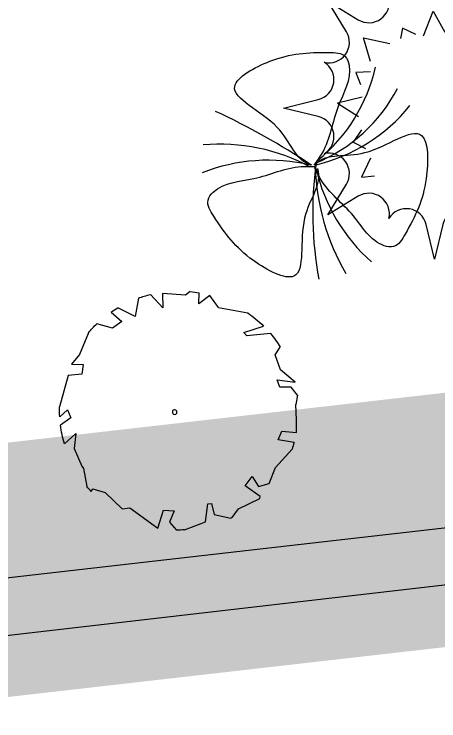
# Model space of a CAD drawing. Extents: x -809667 to 586099, y 3084146 to 3634412.
# Drawn here: x 381236.813 to 381239.336, y 3087129.755 to 3087133.949 of the extents above; entities that cross this region are included whole.
import ezdxf

# ---------------------------------------------------------------- set-up
doc = ezdxf.new("R2010")
doc.units = 0
doc.header["$LTSCALE"] = 0.5
doc.linetypes.add('CONTINOUS', pattern=[0])
doc.layers.get('0').update_dxf_attribs({"linetype": 'CONTINUOUS'})
doc.layers.add('TREE', color=3, linetype='CONTINUOUS')
doc.layers.add('文字', color=7, linetype='CONTINUOUS')

# ---------------------------------------------------------------- blocks, each defined once
blk = doc.blocks.new('红枫')
at = {"color": 0}
blk.add_lwpolyline([(1297.3, -1370.6), (924.1, -1143, 0.665495), (551.9, -1412.2, 0.665495), (98.4, -1485), (-4.3, -1909.9), (-107.2, -1485, 0.665495), (-560.7, -1412.2, 0.665495), (-932.9, -1143), (-1306, -1370.8), (-1078.3, -997.6, 0.665495), (-1347.5, -625.5, 0.665495), (-1420.3, -172), (-1845.2, -69.3), (-1420.3, 33.6, 0.665495), (-1347.6, 487.2, 0.665495), (-1078.4, 859.3), (-1306.1, 1232.5), (-933, 1004.7, 0.665495), (-560.8, 1274, 0.665495), (-107.3, 1346.8), (-4.4, 1771.7), (98.3, 1346.8, 0.665495), (551.8, 1274, 0.665495), (924, 1004.8), (1297.2, 1232.5), (1069.4, 859.4, 0.665495), (1338.6, 487.3, 0.665495), (1411.4, 33.8), (1836.3, -69.1), (1411.5, -171.9, 0.665495), (1338.7, -625.4, 0.665495), (1069.5, -997.6)], format="xyb", close=True, dxfattribs=at)
blk.add_lwpolyline([(1297.3, -1370.6), (924.1, -1143, 0.665495), (551.9, -1412.2, 0.665495), (98.4, -1485), (-4.3, -1909.9), (-107.2, -1485, 0.665495), (-560.7, -1412.2, 0.665495), (-932.9, -1143), (-1306, -1370.8), (-1078.3, -997.6, 0.665495), (-1347.5, -625.5, 0.665495), (-1420.3, -172), (-1845.2, -69.3), (-1420.3, 33.6, 0.665495), (-1347.6, 487.2, 0.665495), (-1078.4, 859.3), (-1306.1, 1232.5), (-933, 1004.7, 0.665495), (-560.8, 1274, 0.665495), (-107.3, 1346.8), (-4.4, 1771.7), (98.3, 1346.8, 0.665495), (551.8, 1274, 0.665495), (924, 1004.8), (1297.2, 1232.5), (1069.4, 859.4, 0.665495), (1338.6, 487.3, 0.665495), (1411.4, 33.8), (1836.3, -69.1), (1411.5, -171.9, 0.665495), (1338.7, -625.4, 0.665495), (1069.5, -997.6)], format="xyb", close=True, dxfattribs=at)
for points in [[(-137.2, 807.8), (-20.4, 1111.2), (119.8, 854.5)], [(-230.6, 823.4), (-394.1, 901.2), (-417.4, 776.7)], [(462.3, 675.6), (477.9, 885.6), (368.9, 807.8)], [(-783.4, 496.6), (-869, 784.5), (-549.8, 714.5)], [(618.1, 675.6), (836.1, 807.8), (797.1, 527.8)], [(-783.4, 372.2), (-962.4, 364.4), (-907.9, 216.6)], [(890.6, 411.1), (1085.2, 387.7), (1022.9, 271)], [(-884.6, 61), (-1188.2, -9), (-931.3, -172.4)], [(968.4, 68.8), (1217.6, -32.4), (1085.2, -141.3)], [(-892.4, -335.8), (-993.6, -483.6), (-845.7, -561.4)], [(-783.4, -678.1), (-892.4, -911.5), (-736.7, -895.9)]]:
    blk.add_lwpolyline(points, dxfattribs=at)
blk = doc.blocks.new('白玉兰')
at = {"color": 0}
for centre, radius, start, end in [((-1260.5, 1665), 2054.4, 309.39345, 347.16547), ((-713.2, 1844.3), 1941, 291.82137, 332.63459), ((-478.2, 2077.5), 2115.2, 283.29933, 320.85284), ((-4728.7, -6984.2), 8428.8, 56.1879, 65.279), ((-1147.9, -2037), 2310.3, 61.625, 95.14911), ((-559.1, -2135.4), 2213.8, 76.70325, 111.40179), ((4370.8, -555.9), 4391.8, 172.1708, 190.66767), ((2826.9, 106.7), 2820.8, 182.25436, 209.88683), ((2146.3, 475.3), 2185, 193.30629, 228.41072)]:
    blk.add_arc(centre, radius, start, end, dxfattribs=at)
for points in [[(-33.3, 16.4), (-232.9, 72.7), (-341.9, 562), (-1253.8, 922.5), (-424.6, 1375.2), (-32.9, 1391.9), (376.3, 1386), (477, 1090.9), (236.3, 716.3), (184.7, 276.9), (29.2, 67), (-7.3, 17.6)], [(8.3, 30.7), (154.9, 177.4), (635.1, 33.7), (1394.9, 653.5), (1385.2, -291.2), (1208.5, -641.2), (1003.6, -995.4), (696.9, -939.3), (487.4, -546.3), (129.3, -286.7), (21.9, -48.6), (-3.3, 7.4)], [(36.1, -22.3), (98.6, -219.9), (-250.5, -579.7), (-51.2, -1539.8), (-884.9, -1095.2), (-1113.8, -777), (-1333.5, -431.7), (-1142.2, -185.6), (-696.9, -181.1), (-301.3, 16.9), (-40.5, 2.3), (20.8, -1.2)]]:
    blk.add_open_spline(points, degree=3, knots=[0, 0, 0, 0, 621.989778, 1340.944545, 1869.007736, 2592.427455, 2798.699245, 2915.827596, 3435.261502, 4029.77129, 4212.300518, 4212.300518, 4212.300518, 4212.300518], dxfattribs=at)
blk = doc.blocks.new('*E54')
at = {"layer": 'TREE', "color": 0}
blk.add_ellipse((-2.37, 3.565), major_axis=(2.696, 1.394), ratio=1, start_param=0.518575, end_param=0.519414, dxfattribs=at)
blk = doc.blocks.new('A$C4C586FE1')
at = {"layer": 'TREE', "color": 0}
for p, q in [((1100.1, 2800.7), (873.4, 2660.3)), ((1294, 2743), (1192.9, 2818.9)), ((1417.9, 2836.2), (1388.9, 2616.6)), ((1786.8, 2659.7), (1417.9, 2836.2)), ((1261.1, 2599.4), (1294, 2743)), ((1875, 2685.7), (1786.8, 2659.7)), ((2107.7, 2532.3), (1875, 2685.7)), ((873.4, 2660.3), (885.1, 2448.8)), ((1388.9, 2616.6), (1261.1, 2599.4)), ((570, 2555.2), (514.1, 2441.5)), ((785.3, 2557.2), (585.3, 2566.4)), ((841.8, 2435.9), (785.3, 2557.2)), ((2260.8, 2515.8), (2107.7, 2532.3)), ((2272.6, 2551), (2260.8, 2515.8)), ((514.1, 2441.5), (288.4, 2275.8)), ((885.1, 2448.8), (841.8, 2435.9)), ((2410.9, 2296.6), (2336, 2500.2)), ((288.4, 2275.8), (287.5, 2250.5)), ((2434.2, 2275.2), (2410.9, 2296.6)), ((2564.8, 2085.9), (2434.2, 2275.2)), ((287.5, 2250.5), (483.5, 2157.2)), ((329.8, 2135.9), (208.1, 2079)), ((422.4, 2031.4), (329.8, 2135.9)), ((483.5, 2157.2), (422.4, 2031.4)), ((208.1, 2079), (170.6, 1878.4)), ((2577.2, 1905.4), (2564.8, 2085.9)), ((2688, 2051.3), (2577.2, 1905.4)), ((170.6, 1878.4), (15.6, 1628.2)), ((2666.2, 1735.2), (2771.9, 1843.1)), ((2724.5, 1645.7), (2666.2, 1735.2)), ((2799.1, 1743.9), (2724.5, 1645.7)), ((2787.7, 1243.8), (2821.3, 1628.8)), ((5.9, 1547.3), (197.8, 1550.3)), ((197.8, 1550.3), (173.3, 1443)), ((173.3, 1443), (0, 1424.7)), ((0, 1424.7), (27, 1278.9)), ((27, 1278.9), (66.8, 1102)), ((2631.6, 1201.9), (2787.7, 1243.8)), ((2635, 1085.7), (2631.6, 1201.9)), ((67, 987.7), (66.8, 1102)), ((2775.3, 1105.3), (2635, 1085.7)), ((2702, 977.7), (2775.3, 1105.3)), ((67, 987.7), (157.2, 906.4)), ((157.2, 906.4), (291.2, 931.2)), ((291.2, 931.2), (334.9, 852.4)), ((2642.7, 701.9), (2702, 977.7)), ((334.9, 852.4), (122.2, 842.3)), ((122.7, 841.2), (319.7, 727.5)), ((319.7, 727.5), (413.9, 564.3)), ((2274.5, 500.5), (2371.1, 598.9)), ((2371.1, 598.9), (2562.8, 580.2)), ((413.9, 564.3), (369.3, 463.8)), ((2418.9, 412.8), (2274.5, 500.5)), ((513.2, 326.3), (782.8, 401.8)), ((827.4, 368.4), (609.7, 253.1)), ((782.8, 401.8), (827.4, 368.4)), ((2129.9, 415.1), (2351.7, 350.2)), ((2132, 192.5), (2129.9, 415.1)), ((1825.7, 254.4), (1999.5, 124.4)), ((1858.7, 85.1), (1825.7, 254.4)), ((1175.5, 133.3), (821.4, 131.7)), ((1175.5, 133.3), (1301.7, 9.6)), ((1301.7, 9.6), (1413.5, 131.8)), ((1413.5, 131.8), (1432.3, 0)), ((1587.1, 58.5), (1858.7, 85.1)), ((1540.1, 5.2), (1587.1, 58.5))]:
    blk.add_line(p, q, dxfattribs=at)
at = {"layer": 'TREE', "color": 0, "extrusion": (0, 0, -1)}
for major_axis, start_param, end_param in [((1003, 1003), -1.011805, -0.945114), ((1003, 1003), -1.426629, -1.413216), ((1003, 1003), -0.139248, -0.081961), ((839.1, 1143.7), 0.475418, 0.633835), ((1003, 1003), 0.553886, 0.636541), ((1003, 1003), 4.017991, 4.075425), ((1003, 1003), 1.314933, 1.417635), ((839.5, 1143.4), 3.200433, 3.340883), ((1003, 1003), 1.573401, 1.638153), ((839.3, 1143.5), 2.942836, 3.115157), ((1003, 1003), 1.829101, 1.934165), ((1003, 1003), 2.270337, 2.346427)]:
    blk.add_ellipse((1418.5, 1418.4), major_axis=major_axis, ratio=1, start_param=start_param, end_param=end_param, dxfattribs=at)
at = {"layer": 'TREE', "color": 0, "linetype": 'Continuous'}
for start_param, end_param in [(0.01341, 3.155003), (3.155003, 6.296595)]:
    blk.add_ellipse((1466.4, 1447.2), major_axis=(19.2, 19.2), ratio=1, start_param=start_param, end_param=end_param, dxfattribs=at)
at = {"layer": 'TREE', "color": 8, "linetype": 'CONTINOUS', "extrusion": (0, 0, -1), "xscale": 467.4085850556439, "yscale": 467.4085850556439, "zscale": -467.4085850556439, "rotation": 278.9250190116231}
blk.add_blockref('*E54', (-2892.7, 65.8), dxfattribs=at)
blk = doc.blocks.new('123123')
at = {"layer": '文字', "color": 8}
blk.add_line((382074.455, 3087196.694, -859.056), (381949.7961, 3087182.436, -859.056), dxfattribs=at)
at = {"layer": '文字', "color": 8, "flags": 128}
for points, const_width in [([(381897.918, 3087296.9286), (381904.3775, 3087301.028), (382008.6413, 3087376.0387), (382070.9207, 3087247.8862), (382108.6494, 3087200.5913), (381980.3434, 3087185.9677), (381931.7915, 3087180.434), (381911.4414, 3087167.711), (381850.6252, 3087264.9851), (381870.9753, 3087277.7081), (381870.9753, 3087277.7081), (381870.9753, 3087277.7081), (381897.918, 3087296.9286)], 0.5), ([(381931.7915, 3087180.434), (381980.3434, 3087185.9677), (382108.6494, 3087200.5913), (382071.0268, 3087247.7532), (382065.0109, 3087260.0469), (382064.4263, 3087258.5452), (382064.7386, 3087256.7285), (382063.6809, 3087253.5954), (382061.2036, 3087250.266), (381996.7629, 3087204.2449), (381993.8577, 3087210.2709), (381983.2228, 3087202.8837), (381974.1128, 3087203.4027), (381944.3428, 3087198.4227)], 1.5)]:
    blk.add_lwpolyline(points, dxfattribs=dict(at, const_width=const_width))
at = {"layer": '文字', "color": 8}
blk.add_lwpolyline([(382032.8831, 3087193.9688), (382033.1886, 3087191.7533), (381950.1942, 3087182.1329), (381949.6884, 3087183.4907)], dxfattribs=at)
for name, p, xscale, yscale, zscale in [('红枫', (381956.4225, 3087185.7264), 0.000487636998295784, 0.000487636998295784, 0.04876370063039211), ('白玉兰', (381955.7068, 3087185.3446), 0.0004880798049271107, 0.0004880798049271107, 0.04880798235096967)]:
    blk.add_blockref(name, p, dxfattribs=dict(at, xscale=xscale, yscale=yscale, zscale=zscale))
at = {"layer": '文字', "color": 8, "xscale": 0.0005, "yscale": 0.0005, "zscale": 0.0005, "rotation": 169.6965101826048}
blk.add_blockref('A$C4C586FE1', (381955.7273, 3087184.4684), dxfattribs=at)

msp = doc.modelspace()

# ---------------------------------------------------------------- block references
at = {"layer": '文字'}
msp.add_blockref('123123', (-717.1099, -52.3003), dxfattribs=at)

doc.saveas('drawing.dxf')
